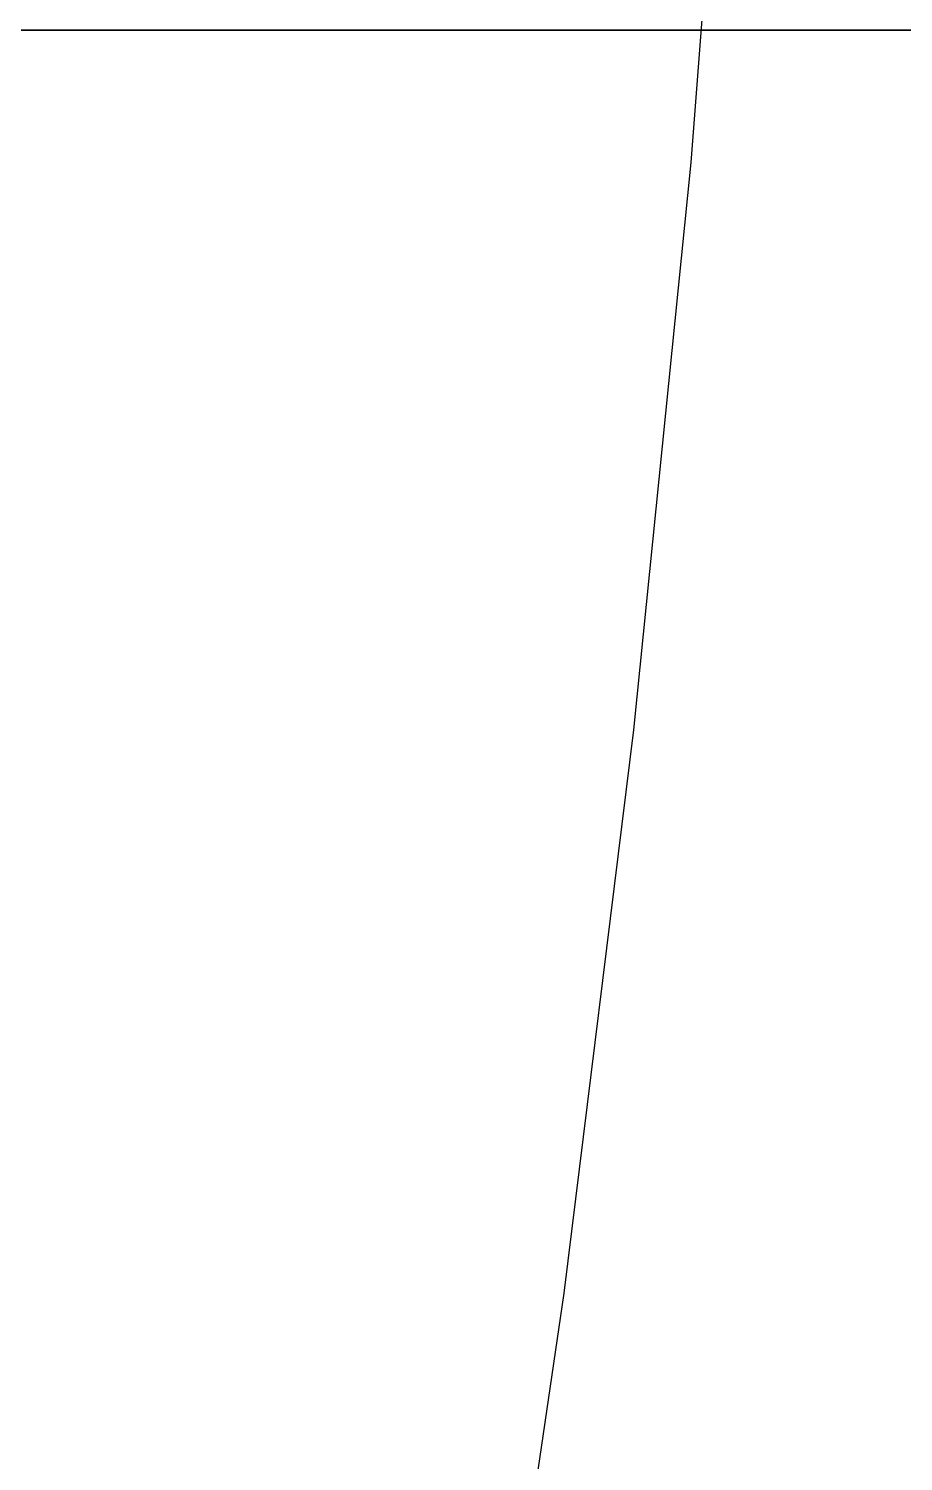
# Model space of a CAD drawing. Extents: x 11992 to 29481, y -6727 to 6811.
# Drawn here: x 24652.7 to 24711.6, y 1397.9 to 1494.3 of the extents above; entities that cross this region are included whole.
import ezdxf

# ---------------------------------------------------------------- set-up
doc = ezdxf.new("R2010")
doc.units = 0
doc.header["$MEASUREMENT"] = 0
doc.layers.get('0').update_dxf_attribs({"color": 8, "linetype": 'CONTINUOUS'})

msp = doc.modelspace()

# ---------------------------------------------------------------- linework, layer by layer
for p, q in [((24697.279, 1485.255, -2436.428), (24700.273, 1523.698, -2436.428)), ((24304.794, 1494.156, -2426.429), (24856.747, 1494.156, -2426.429)), ((24665.912, 1494.156, -2140.654), (24648.909, 1494.156, -2141.645)), ((24648.913, 1494.156, -2132.288), (24665.917, 1494.156, -2131.12)), ((24652.85, 1494.156, -2148.29), (24649.799, 1494.156, -2149.075)), ((24649.961, 1494.156, -2014.552), (24653.01, 1494.156, -2014.449)), ((24649.97, 1494.156, -2014.524), (24653.02, 1494.156, -2014.422)), ((24654.596, 1494.156, -2436.428), (24650.348, 1494.156, -2436.428)), ((24651.551, 1494.156, -2392.772), (24656.452, 1494.156, -2395.727)), ((24655.958, 1494.156, -2147.564), (24652.85, 1494.156, -2148.29)), ((24653.01, 1494.156, -2014.449), (24656.06, 1494.156, -2014.342)), ((24653.02, 1494.156, -2014.422), (24656.07, 1494.156, -2014.316)), ((24658.826, 1494.156, -2436.428), (24654.596, 1494.156, -2436.428)), ((24659.114, 1494.156, -2146.896), (24655.958, 1494.156, -2147.564)), ((24656.06, 1494.156, -2014.342), (24659.111, 1494.156, -2014.23)), ((24656.07, 1494.156, -2014.316), (24659.121, 1494.156, -2014.205)), ((24656.452, 1494.156, -2395.727), (24661.555, 1494.156, -2398.507)), ((24663.036, 1494.156, -2436.428), (24658.826, 1494.156, -2436.428)), ((24659.111, 1494.156, -2014.23), (24662.161, 1494.156, -2014.115)), ((24662.308, 1494.156, -2146.282), (24659.114, 1494.156, -2146.896)), ((24659.121, 1494.156, -2014.205), (24662.171, 1494.156, -2014.09)), ((24661.555, 1494.156, -2398.507), (24666.857, 1494.156, -2401.118)), ((24662.161, 1494.156, -2014.115), (24665.211, 1494.156, -2013.995)), ((24662.171, 1494.156, -2014.09), (24665.221, 1494.156, -2013.971)), ((24665.531, 1494.156, -2145.721), (24662.308, 1494.156, -2146.282)), ((24667.226, 1494.156, -2436.428), (24663.036, 1494.156, -2436.428)), ((24665.211, 1494.156, -2013.995), (24668.261, 1494.156, -2013.87)), ((24665.221, 1494.156, -2013.971), (24668.272, 1494.156, -2013.847)), ((24668.772, 1494.156, -2145.208), (24665.531, 1494.156, -2145.721)), ((24682.894, 1494.156, -2139.421), (24665.912, 1494.156, -2140.654)), ((24665.917, 1494.156, -2131.12), (24682.9, 1494.156, -2129.686)), ((24666.857, 1494.156, -2401.118), (24672.352, 1494.156, -2403.563)), ((24671.395, 1494.156, -2436.428), (24667.226, 1494.156, -2436.428)), ((24668.261, 1494.156, -2013.87), (24671.31, 1494.156, -2013.742)), ((24668.272, 1494.156, -2013.847), (24671.321, 1494.156, -2013.72)), ((24672.023, 1494.156, -2144.741), (24668.772, 1494.156, -2145.208)), ((24672.478, 1494.156, -2067.043), (24669.197, 1494.156, -2057.908)), ((24671.31, 1494.156, -2013.742), (24674.358, 1494.156, -2013.609)), ((24671.321, 1494.156, -2013.72), (24674.37, 1494.156, -2013.588)), ((24675.542, 1494.156, -2436.428), (24671.395, 1494.156, -2436.428)), ((24675.273, 1494.156, -2144.318), (24672.023, 1494.156, -2144.741)), ((24672.352, 1494.156, -2403.563), (24678.035, 1494.156, -2405.85)), ((24675.132, 1494.156, -2075.226), (24672.478, 1494.156, -2067.043)), ((24674.358, 1494.156, -2013.609), (24677.407, 1494.156, -2013.472)), ((24674.37, 1494.156, -2013.588), (24677.418, 1494.156, -2013.451)), ((24677.223, 1494.156, -2082.533), (24675.132, 1494.156, -2075.226)), ((24678.514, 1494.156, -2143.936), (24675.273, 1494.156, -2144.318)), ((24679.665, 1494.156, -2436.428), (24675.542, 1494.156, -2436.428)), ((24678.815, 1494.156, -2089.043), (24677.223, 1494.156, -2082.533)), ((24677.407, 1494.156, -2013.472), (24680.454, 1494.156, -2013.331)), ((24677.418, 1494.156, -2013.451), (24680.466, 1494.156, -2013.311)), ((24678.035, 1494.156, -2405.85), (24689.919, 1494.156, -2409.955)), ((24681.734, 1494.156, -2143.592), (24678.514, 1494.156, -2143.936)), ((24679.972, 1494.156, -2094.831), (24678.815, 1494.156, -2089.043)), ((24683.764, 1494.156, -2436.428), (24679.665, 1494.156, -2436.428)), ((24680.758, 1494.156, -2099.974), (24679.972, 1494.156, -2094.831)), ((24680.454, 1494.156, -2013.331), (24683.5, 1494.156, -2013.186)), ((24680.466, 1494.156, -2013.311), (24683.512, 1494.156, -2013.166)), ((24681.236, 1494.156, -2104.549), (24680.758, 1494.156, -2099.974)), ((24681.205, 1494.156, -2125.599), (24681.204, 1494.156, -2125.27)), ((24681.204, 1494.156, -2125.27), (24681.204, 1494.156, -2124.941)), ((24681.204, 1494.156, -2124.941), (24681.205, 1494.156, -2124.611)), ((24681.205, 1494.156, -2124.611), (24681.206, 1494.156, -2124.28)), ((24681.206, 1494.156, -2124.28), (24681.208, 1494.156, -2123.949)), ((24681.208, 1494.156, -2123.949), (24681.211, 1494.156, -2123.616)), ((24681.211, 1494.156, -2123.616), (24681.214, 1494.156, -2123.283)), ((24681.214, 1494.156, -2123.283), (24681.219, 1494.156, -2122.949)), ((24681.219, 1494.156, -2122.949), (24681.225, 1494.156, -2122.614)), ((24681.225, 1494.156, -2122.614), (24681.232, 1494.156, -2122.277)), ((24681.232, 1494.156, -2122.277), (24681.239, 1494.156, -2121.939)), ((24681.471, 1494.156, -2108.634), (24681.236, 1494.156, -2104.549)), ((24681.239, 1494.156, -2121.939), (24681.248, 1494.156, -2121.599)), ((24681.248, 1494.156, -2121.599), (24681.35, 1494.156, -2118.71)), ((24681.35, 1494.156, -2118.71), (24681.464, 1494.156, -2115.637)), ((24681.464, 1494.156, -2115.637), (24681.525, 1494.156, -2112.304)), ((24681.525, 1494.156, -2112.304), (24681.471, 1494.156, -2108.634)), ((24684.925, 1494.156, -2143.283), (24681.734, 1494.156, -2143.592)), ((24699.851, 1494.156, -2137.939), (24682.894, 1494.156, -2139.421)), ((24682.9, 1494.156, -2129.686), (24699.857, 1494.156, -2127.987)), ((24683.5, 1494.156, -2013.186), (24686.546, 1494.156, -2013.036)), ((24683.512, 1494.156, -2013.166), (24686.557, 1494.156, -2013.018)), ((24688.176, 1494.156, -2436.428), (24683.764, 1494.156, -2436.428)), ((24688.077, 1494.156, -2143.007), (24684.925, 1494.156, -2143.283)), ((24686.546, 1494.156, -2013.036), (24689.594, 1494.156, -2012.882)), ((24686.557, 1494.156, -2013.018), (24689.603, 1494.156, -2012.864)), ((24696.115, 1494.156, -2142.31), (24688.077, 1494.156, -2143.007)), ((24692.557, 1494.156, -2436.428), (24688.176, 1494.156, -2436.428)), ((24689.594, 1494.156, -2012.882), (24692.641, 1494.156, -2012.724)), ((24689.603, 1494.156, -2012.864), (24692.651, 1494.156, -2012.706)), ((24689.919, 1494.156, -2409.955), (24702.497, 1494.156, -2413.488)), ((24696.905, 1494.156, -2436.428), (24692.557, 1494.156, -2436.428)), ((24692.641, 1494.156, -2012.724), (24695.689, 1494.156, -2012.561)), ((24692.651, 1494.156, -2012.706), (24695.698, 1494.156, -2012.544)), ((24695.689, 1494.156, -2012.561), (24698.737, 1494.156, -2012.394)), ((24695.698, 1494.156, -2012.544), (24698.747, 1494.156, -2012.378)), ((24704.147, 1494.156, -2141.56), (24696.115, 1494.156, -2142.31)), ((24701.22, 1494.156, -2436.428), (24696.905, 1494.156, -2436.428)), ((24698.737, 1494.156, -2012.394), (24701.785, 1494.156, -2012.222)), ((24698.747, 1494.156, -2012.378), (24701.795, 1494.156, -2012.207)), ((24716.777, 1494.156, -2136.201), (24699.851, 1494.156, -2137.939)), ((24699.857, 1494.156, -2127.987), (24716.786, 1494.156, -2126.019)), ((24705.5, 1494.156, -2436.428), (24701.22, 1494.156, -2436.428)), ((24701.785, 1494.156, -2012.222), (24704.832, 1494.156, -2012.046)), ((24701.795, 1494.156, -2012.207), (24704.842, 1494.156, -2012.032)), ((24702.497, 1494.156, -2413.488), (24715.733, 1494.156, -2416.49)), ((24712.175, 1494.156, -2140.754), (24704.147, 1494.156, -2141.56)), ((24704.832, 1494.156, -2012.046), (24707.879, 1494.156, -2011.866)), ((24704.842, 1494.156, -2012.032), (24707.889, 1494.156, -2011.852)), ((24709.744, 1494.156, -2436.428), (24705.5, 1494.156, -2436.428)), ((24707.879, 1494.156, -2011.866), (24710.925, 1494.156, -2011.681)), ((24707.889, 1494.156, -2011.852), (24710.935, 1494.156, -2011.668)), ((24713.951, 1494.156, -2436.428), (24709.744, 1494.156, -2436.428)), ((24710.925, 1494.156, -2011.681), (24713.969, 1494.156, -2011.492)), ((24710.935, 1494.156, -2011.668), (24713.979, 1494.156, -2011.48)), ((24693.437, 1447.084, -2436.428), (24697.279, 1485.255, -2436.428)), ((24688.749, 1409.184, -2436.428), (24693.437, 1447.084, -2436.428)), ((24683.214, 1371.555, -2436.428), (24688.749, 1409.184, -2436.428))]:
    msp.add_line(p, q)

doc.saveas('drawing.dxf')
